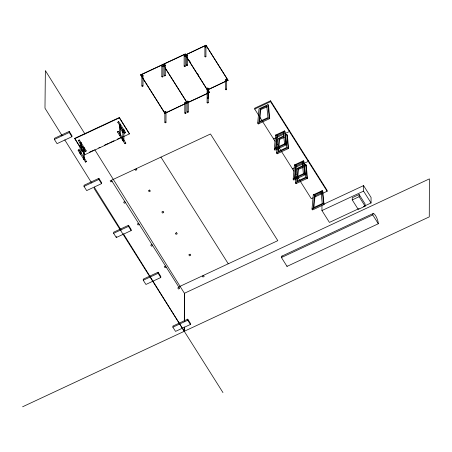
<?xml version="1.0" encoding="UTF-8"?>
<svg xmlns="http://www.w3.org/2000/svg" width="452" height="452" viewBox="0 0 452 452"><rect width="100%" height="100%" fill="white"/><g stroke="black" fill="none" stroke-linecap="round" stroke-linejoin="round"><path stroke-width="0.68" d="M54.387 139.436L54.393 138.346L69.252 131.408L71.913 135.623L71.908 136.713L57.048 143.651L54.387 139.436L69.246 132.498L69.252 131.408M80.292 147.629L74.682 138.38L119.266 117.56L129.368 133.56L129.362 133.916L84.778 154.742L81.038 148.815M80.371 142.459L81.241 142.866L81.202 153.669L80.676 154.115L80.077 153.663L80.202 142.606M83.863 147.697L84.586 148.166L84.547 158.963L84.021 159.415L83.422 158.963L83.479 148.03M84.01 186.377L84.015 185.286L98.875 178.342L101.536 182.557L101.536 183.648L86.671 190.591L84.01 186.377L98.875 179.433L98.875 178.342M84.778 154.742L84.778 154.381M113.633 233.311L113.638 232.221L128.504 225.277L131.165 229.497L131.159 230.588L116.294 237.526L113.633 233.311L128.498 226.367L128.504 225.277M116.294 237.526L116.3 236.436M129.362 133.916L119.266 117.56M119.43 133.238L119.548 124.232M120.548 135.261C119.288 133.611 119.379 136.916 120.548 135.261L120.582 124.458L119.752 124.068M123.17 129.334L123.933 129.792L123.893 140.589L123.368 141.041L122.763 140.555L122.916 129.498M164.907 113.401L140.674 74.789L185.258 53.963L186.749 56.33M141.86 86.038L141.9 75.416L142.425 74.97L143.024 75.422L142.99 86.004C141.674 87.671 141.849 84.321 142.99 86.004M143.261 280.246L143.261 279.155L158.127 272.217L160.788 276.432L160.782 277.522L145.923 284.461L143.261 280.246L158.121 273.307L158.127 272.217M161.827 76.71L161.867 66.094L162.387 65.647L162.991 66.099L162.957 76.682C161.641 78.326 161.81 75.004 162.957 76.682M164.155 75.591L164.195 65.009L164.754 64.557L165.319 65.009L165.279 75.591C164.065 77.264 164.053 73.936 165.279 75.591M164.844 122.413L164.878 111.83L165.443 111.378L166.003 111.83L165.969 122.413C164.63 124.063 164.844 120.74 165.969 122.413M172.884 327.18L172.89 326.09L187.749 319.152L190.411 323.366L190.405 324.457L175.545 331.395L172.884 327.18L187.749 320.242L187.749 319.152M184.122 66.269L184.162 55.681L184.721 55.234L185.286 55.686L185.247 66.269C183.862 67.93 184.15 64.585 185.247 66.269M184.806 113.085L184.845 102.502L185.41 102.056L185.97 102.508L185.936 113.09C184.591 114.751 184.783 111.429 185.936 113.09M123.402 233.797L184.275 331.288L184.292 327.067M184.309 321.434L184.41 293.286L429.4 178.879L429.27 216.881L22.6 406.789M186.749 56.545L185.258 53.963M207.406 90.067L185.303 55.042L205.931 45.211L228.034 80.23L208.033 89.773M186.405 65.218L186.439 55.426L186.958 55.014L187.478 55.432L187.444 65.224C186.653 63.698 186.004 66.585 187.439 65.286M187.139 112.034L187.173 101.417L187.738 100.965L188.298 101.417L188.264 112.006C187.026 113.684 187.055 110.344 188.264 112.006M165.545 113.107L187.201 102.773L165.2 67.919M204.88 56.59L204.914 46.799L205.434 46.386L205.954 46.805L205.92 56.596C204.801 58.133 204.79 55.071 205.92 56.596M228.034 80.433L205.931 45.211M208.157 91.841L208.231 102.711L207.587 103.158L207.101 102.677L207.174 88.315L207.66 87.869L208.219 88.287L208.186 98.078C207.14 99.672 206.976 96.575 208.186 98.078M208.219 93.174L209.496 92.366L208.005 90.004M225.616 89.451L225.655 79.659L226.175 79.241L226.695 79.659L226.661 89.451C225.746 87.88 225.282 90.835 226.655 89.519M258.781 115.503L254.713 109.062L254.719 108.197L270.567 100.796L327.124 190.394L327.118 191.258L322.677 193.332M327.118 191.258L270.567 101.655L270.567 100.796M273.567 138.063L273.562 138.928L275.466 138.041M289.421 130.662L289.416 131.521L284.98 133.594M308.27 160.528L308.27 161.392L303.829 163.46M359.063 208.564L329.423 222.407L321.943 210.559L321.96 205.733M352.244 199.914L352.249 197.733L359.125 194.524L365.114 204.01L365.109 206.185L358.233 209.4L352.244 199.914L359.12 196.699L359.125 194.524M363.476 206.502L371.047 202.971L363.572 191.123L363.589 185.602L323.858 204.157M371.047 202.971L371.064 197.451L363.589 185.602M184.275 331.288L184.32 327.112M184.382 320.847L184.67 293.698L94.666 149.55M281.438 257.544L281.811 256.171L373.115 213.536L374.279 213.988A5.317 1.299 65 0 1 376.81 218L377.962 221.22L378.324 223.751L287.02 266.386L281.438 257.544L372.742 214.909L373.115 213.536M80.077 153.629L80.642 153.143L81.202 153.635M81.241 142.905L80.948 143.295M83.422 158.929L83.982 158.443L84.547 158.929M84.58 148.2L84.292 148.595M120.582 124.532L120.294 124.921M122.763 140.555L123.328 140.069L123.893 140.555M123.927 129.826L123.673 130.199M143.024 75.456L142.617 75.919M162.991 66.133L162.584 66.597M165.319 65.077L164.986 65.483M166.003 111.898L165.714 112.288M185.286 55.72L185.06 56.11M187.478 55.46L187.173 55.867M185.97 102.576L185.529 103.016M188.298 101.491L187.896 101.92M205.954 46.833L205.547 47.274M207.101 102.677L207.666 102.192L208.231 102.677M208.219 88.349L207.807 88.756M208.265 92.163L208.152 92.423M226.695 79.693L226.249 80.134M257.713 123.08L259.002 108.83L268.008 104.627L268.544 105.48L269.737 118.571L258.256 123.933L257.713 123.08L269.2 117.718L268.008 104.627M275.584 135.103L274.296 149.352L274.839 150.205L286.319 144.843L285.127 131.752L284.59 130.899L275.584 135.103L276.822 135.244L283.347 132.193L284.59 130.899L285.783 143.99L286.319 144.843M285.059 135.334L286.856 134.493L287.399 135.346L288.585 148.437L277.104 153.799L276.567 152.945L276.935 148.877M277.059 147.516L277.856 138.696L283.856 135.894M294.433 164.969L293.15 179.218L293.687 180.071L305.168 174.709L303.981 161.618L303.439 160.765L294.433 164.969L295.67 165.11L302.202 162.059L303.439 160.765L304.631 173.856L305.168 174.709M303.908 165.2L305.71 164.358L306.247 165.212L307.439 178.303L295.958 183.665L295.416 182.811L295.783 178.743M295.907 177.382L296.704 168.562L302.704 165.76M313.287 194.835L311.999 209.084L312.541 209.937L324.022 204.575L322.83 191.484L322.293 190.631L313.287 194.835L314.524 194.976L321.05 191.925L322.293 190.631L323.479 203.722L324.022 204.575M260.239 108.972L258.956 121.786L267.963 117.576L266.765 105.921L260.239 108.972L260.776 109.825L259.561 121.961M275.539 148.058L284.545 143.849L285.783 143.99L274.296 149.352L275.539 148.058L276.822 135.244L277.358 136.097L276.144 148.233M278.144 148.279L277.81 151.652L286.811 147.442L285.619 135.786M278.279 146.928L279.087 138.837L283.839 136.623M278.415 151.827L278.816 147.781M278.952 146.431L279.63 139.691L279.087 138.837M294.388 177.924L303.394 173.715L304.631 173.856L293.15 179.218L294.388 177.924L295.67 165.11L296.213 165.963L294.998 178.099M296.998 178.144L296.659 181.518L305.665 177.308L304.467 165.652L297.941 168.703L297.128 176.794M297.263 181.693L297.67 177.647M297.806 176.303L298.478 169.556L297.941 168.703M313.242 207.79L322.248 203.581L323.479 203.722L311.999 209.084L313.242 207.79L314.524 194.976L315.061 195.829L313.846 207.965M207.253 91.835L207.253 92.417M124.972 143.397L125.204 143.747L125.831 143.12L118.424 131.385L117.808 131.481L117.475 131.99L124.871 143.713M85.479 151.121L85.422 151.578L86.264 150.94L79.371 140.018L78.97 140.001L78.416 140.606L80.23 143.487M268.002 106.045L268.544 105.48M258.256 123.933L258.951 123.204M286.85 135.911L287.399 135.346M277.104 153.799L277.878 152.991M305.784 165.698L306.247 165.212M295.958 183.665L296.574 183.015M85.823 161.596L85.581 162.132L86.49 161.533L79.077 149.759L78.462 149.855L78.128 150.363L85.524 162.087M124.916 132.673L124.701 133.187L125.611 132.589L118.706 121.628L117.791 122.277L119.577 125.114M124.978 132.628L125.605 132.549M85.705 150.962L86.259 150.923M140.668 75.004L185.258 54.183M185.303 55.042L205.931 45.409M74.682 138.741L119.266 117.921M208.033 89.575L228.034 80.23M165.545 112.887L187.201 102.773M187.84 102.48L206.948 93.553M208.219 92.959L209.496 92.366M187.84 102.694L206.948 93.773M89.236 152.301L93.694 150.217M98.79 147.838L100.067 147.245M104.525 145.16L108.344 143.374M109.621 142.781L114.079 140.696M117.266 139.21L120.447 137.724M254.713 109.062L270.567 101.655M267.307 106.774L260.233 109.763M112.073 181.325L110.836 181.907L110.164 180.84L210.479 133.99L277.805 240.656L178.726 286.924L111.401 180.263M124.865 201.592L123.628 202.174L124.3 203.236L125.537 202.66M277.358 136.097L283.884 133.046M276.737 137.448L283.709 134.188M284.376 137.476L279.087 139.628M276.567 152.945L288.048 147.584L286.856 134.493M138.6 223.356L137.363 223.932L138.035 225L139.272 224.418M296.213 165.963L302.738 162.912L302.202 162.059L303.394 173.715M292.416 168.794L294.32 167.907M295.585 167.313L302.563 164.053M303.224 167.342L297.936 169.494M151.996 244.577L150.759 245.159L151.431 246.227L152.669 245.645M295.416 182.811L306.897 177.45L305.71 164.358M315.061 195.829L321.587 192.778M165.528 266.019L164.291 266.595L164.963 267.663L166.2 267.087M313.168 197.773L311.264 198.66L297.958 177.579M315.072 196.88L321.412 193.919M321.943 210.559L363.572 191.123M281.811 256.171L282.319 256.148M125.413 143.092L125.831 143.12M86.106 161.454L86.473 161.477M269.121 118.503L269.737 118.571L269.2 117.718M287.969 148.369L288.585 148.437L288.048 147.584M306.818 178.235L307.439 178.303L306.897 177.45M186.885 55.907L186.439 55.46M184.602 56.195L184.162 55.754M205.287 47.262L204.914 46.833M207.547 88.75L207.174 88.349M83.863 148.629L83.456 148.2M225.989 80.111L225.65 79.688M123.17 130.244L122.803 129.826M122.91 132.589C124.746 132.25 122.882 131.351 122.91 132.589L119.543 127.294L119.78 126.848L120.481 126.673L123.791 131.922M164.483 65.467L164.195 65.077M165.172 112.288L164.878 111.898M119.752 124.916L119.458 124.526M80.371 143.273L80.117 142.9M142.154 75.863L141.9 75.45M185.105 102.949L184.845 102.576M118.695 121.616L117.78 122.26M81.162 145.098L80.196 145.668L81.157 145.081L84.462 150.307L84.281 150.702L83.507 150.917L81.298 147.42M84.462 150.307L83.507 150.917M162.059 66.495L161.867 66.128M187.365 101.819L187.173 101.451M117.486 132.007L118.424 131.385M78.139 150.38L79.077 149.759M119.543 127.294L120.509 126.724M78.422 140.623L79.382 140.03M372.742 214.909L378.324 223.751M359.12 196.699L365.109 206.185M304.467 165.652L305.004 166.505M259.516 116.672L275.042 141.267M276.522 143.612L277.262 144.781M279.11 147.708L293.89 171.133M295.371 173.478L296.111 174.647M189.36 60.681L190.478 62.449M197.564 73.676L198.309 74.857M208.005 90.219L209.496 92.581M185.303 54.845L207.406 89.863M164.455 66.738L162.963 64.376L164.455 66.953M165.2 68.139L187.201 102.994M140.674 74.789L164.907 113.186M160.94 157.126L228.266 263.793M120.3 126.261L122.837 130.272M123.56 131.419L124.645 133.142M136.171 168.692L136.843 169.76L135.606 170.336L134.933 169.274M203.524 275.404L204.197 276.466L202.959 277.048L202.281 275.98M80.953 144.634L83.49 148.646M84.213 149.793L85.298 151.516M74.682 138.38L80.292 147.273M81.789 149.64L84.032 153.194M69.246 132.498L71.908 136.713M98.875 179.433L101.536 183.648M128.498 226.367L131.159 230.588M158.121 273.307L160.782 277.522M187.749 320.242L190.405 324.457M94.061 188.36L222.966 392.59M84.959 134.001L45.369 70.602L44.98 108.192L62.156 135.707M64.772 139.894L91.66 182.958M94.276 187.145L121.164 230.209M321.05 191.925L322.248 203.581M283.347 132.193L284.545 143.849M287.009 265.917L287.02 266.386M149.685 190.055L148.448 190.637L149.12 191.704L150.363 191.123L149.685 190.055M163.076 211.423L161.839 212.005L162.511 213.073L163.754 212.491L163.076 211.423M176.591 232.735L175.353 233.311L176.026 234.379L177.263 233.803L176.591 232.735M190.049 254.21L188.812 254.787L189.484 255.855L190.721 255.278L190.049 254.21M179.02 287.393L177.783 287.975L178.455 289.043L179.693 288.461L179.02 287.393"/></g></svg>
